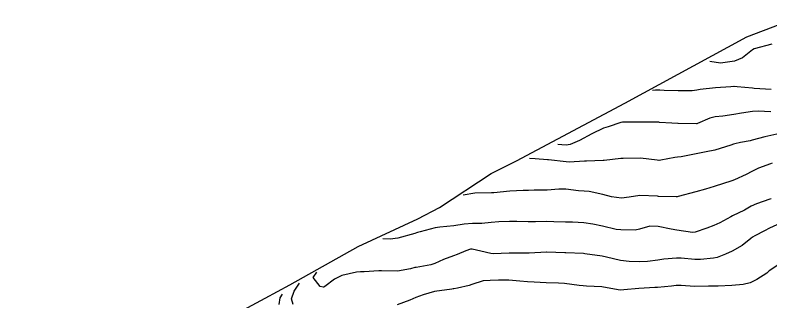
# Model space of a CAD drawing. Header units: metres. Extents: x 307586 to 320046, y 7427249 to 7434250.
# Drawn here: x 313630.8 to 313712.2, y 7433032.8 to 7433063.7 of the extents above; entities that cross this region are included whole.
import ezdxf

# ---------------------------------------------------------------- set-up
doc = ezdxf.new("R2010")
doc.units = ezdxf.units.M
doc.header["$MEASUREMENT"] = 0
for name, color, linetype in [('Area', 45, 'Continuous'), ('Curvas de Nivel 1m', 11, 'Continuous'), ('Curvas de Nivel 5m', 15, 'Continuous')]:
    doc.layers.add(name, color=color, linetype=linetype)

msp = doc.modelspace()

# ---------------------------------------------------------------- linework, layer by layer
at = {"layer": 'Area'}
msp.add_polyline3d([(313600.696, 7433011.885, 744.093), (313640, 7433023.405, 737.464), (313643.502, 7433025.1, 741.198), (313644.983, 7433026.019, 742.557), (313649.048, 7433028.383, 741.968), (313655.896, 7433032.23, 747.178), (313657.776, 7433033.256, 749.789), (313660.407, 7433034.676, 751.169), (313667.77, 7433038.794, 751.93), (313674.2, 7433041.786, 752.51), (313676.549, 7433042.983, 752.578), (313682.101, 7433046.641, 753.618), (313684.847, 7433048.014, 753.949), (313696.489, 7433054.223, 755.739), (313709.642, 7433061.354, 757.731), (313715.765, 7433063.681, 758.142)], dxfattribs=at)
at = {"layer": 'Curvas de Nivel 1m', "flags": 128}
for points, elevation in [([(313712.322, 7433060.573), (313710.407, 7433060.051), (313710.234, 7433059.961), (313709.181, 7433059.095), (313708.301, 7433058.741), (313706.795, 7433058.499), (313705.663, 7433058.69)], 758), ([(313712.26, 7433055.674), (313710.417, 7433055.803), (313710.262, 7433055.82), (313708.582, 7433055.977), (313708.263, 7433056.002), (313708.239, 7433056.005), (313707.903, 7433055.985), (313706.261, 7433055.866), (313704.613, 7433055.673), (313704.259, 7433055.609), (313703.753, 7433055.533), (313702.258, 7433055.527), (313700.742, 7433055.591), (313700.258, 7433055.628), (313699.791, 7433055.617), (313699.463, 7433055.56)], 757), ([(313712.236, 7433053.293), (313710.842, 7433053.349), (313710.236, 7433053.31), (313709.077, 7433053.129), (313708.233, 7433052.981), (313707.035, 7433052.802), (313706.23, 7433052.734), (313705.636, 7433052.609), (313704.317, 7433052.029), (313704.248, 7433052.005), (313704.222, 7433052), (313702.257, 7433052.025), (313702.222, 7433052.027), (313701.556, 7433052.067), (313700.224, 7433052.151), (313700.149, 7433052.156), (313698.224, 7433052.173), (313696.261, 7433052.167), (313696.05, 7433052.132), (313694.693, 7433051.668), (313694.213, 7433051.508), (313692.951, 7433050.916), (313691.623, 7433050.186), (313690.622, 7433049.762), (313690.188, 7433049.706), (313689.713, 7433049.73), (313689.283, 7433049.76)], 756), ([(313712.35, 7433047.758), (313712.169, 7433047.701), (313710.881, 7433047.234), (313710.156, 7433046.853), (313709.575, 7433046.543), (313708.311, 7433045.978), (313708.194, 7433045.927), (313708.142, 7433045.903), (313708.014, 7433045.854), (313706.135, 7433045.26), (313705.185, 7433044.967), (313704.129, 7433044.67), (313702.246, 7433044.18), (313702.124, 7433044.154), (313702.039, 7433044.146), (313700.124, 7433044.191), (313700.001, 7433044.204), (313698.125, 7433044.3), (313696.98, 7433044.117), (313696.122, 7433044.011), (313695.07, 7433044.141), (313694.125, 7433044.4), (313692.669, 7433044.713), (313692.129, 7433044.748), (313691.52, 7433044.795), (313690.13, 7433044.958), (313689.377, 7433044.961), (313688.129, 7433044.868), (313686.728, 7433044.84), (313686.129, 7433044.839), (313685.561, 7433044.824), (313684.128, 7433044.738), (313682.404, 7433044.574), (313682.126, 7433044.567), (313680.353, 7433044.546), (313679.093, 7433044.32)], 754), ([(313712.261, 7433043.938), (313712.122, 7433043.875), (313710.672, 7433043.399), (313710.115, 7433043.131), (313709.37, 7433042.707), (313708.104, 7433042.084), (313707.895, 7433041.983), (313706.731, 7433041.362), (313706.089, 7433041.056), (313705.342, 7433040.76), (313704.078, 7433040.338), (313703.794, 7433040.317), (313702.081, 7433040.567), (313701.475, 7433040.673), (313700.086, 7433040.938), (313699.201, 7433040.974), (313698.081, 7433040.66), (313697.616, 7433040.571), (313696.08, 7433040.581), (313695.574, 7433040.642), (313694.085, 7433040.982), (313693.057, 7433041.197), (313692.09, 7433041.334), (313690.875, 7433041.408), (313690.091, 7433041.404), (313688.85, 7433041.454), (313688.092, 7433041.495), (313686.862, 7433041.467), (313686.091, 7433041.46), (313684.87, 7433041.483), (313684.091, 7433041.489), (313682.933, 7433041.445), (313682.089, 7433041.366), (313681.11, 7433041.287), (313680.087, 7433041.28), (313679.199, 7433041.211), (313678.08, 7433041.039), (313676.582, 7433040.866), (313676.077, 7433040.789), (313674.455, 7433040.386), (313674.171, 7433040.29), (313674.072, 7433040.258), (313673.887, 7433040.208), (313672.066, 7433039.695), (313671.234, 7433039.597), (313670.433, 7433039.62)], 753), ([(313712.877, 7433041.142), (313712.085, 7433040.755), (313711.549, 7433040.477), (313710.507, 7433039.956), (313710.232, 7433039.798), (313710.07, 7433039.66), (313709.131, 7433038.901), (313708.056, 7433038.31), (313707.345, 7433037.991), (313706.427, 7433037.624), (313706.046, 7433037.545), (313704.66, 7433037.407), (313704.044, 7433037.413), (313702.556, 7433037.542), (313702.045, 7433037.551), (313700.696, 7433037.421), (313700.042, 7433037.319), (313698.945, 7433037.185), (313698.039, 7433037.163), (313696.975, 7433037.18), (313696.04, 7433037.296), (313694.54, 7433037.651), (313694.047, 7433037.754), (313692.206, 7433038.022), (313692.051, 7433038.037), (313690.127, 7433038.124), (313690.052, 7433038.128), (313688.09, 7433038.182), (313688.052, 7433038.186), (313686.205, 7433038.093), (313686.051, 7433038.091), (313684.223, 7433038.096), (313684.05, 7433038.092), (313682.317, 7433038.028), (313682.049, 7433038.053), (313680.988, 7433038.311), (313680.055, 7433038.522), (313679.865, 7433038.511), (313679.383, 7433038.327), (313678.44, 7433037.943), (313678.045, 7433037.806), (313676.977, 7433037.418), (313676.032, 7433036.967), (313675.592, 7433036.812), (313674.025, 7433036.547), (313673.891, 7433036.526), (313673.397, 7433036.399), (313672.02, 7433036.133), (313670.277, 7433036.18), (313670.02, 7433036.187), (313668.407, 7433036.068), (313668.019, 7433036.062), (313667.584, 7433036.032), (313666.015, 7433035.698), (313665.228, 7433035.28), (313664.203, 7433034.508), (313664.08, 7433034.431), (313664.001, 7433034.415), (313663.681, 7433034.515), (313662.946, 7433035.46), (313663.313, 7433036.05)], 752), ([(313713.091, 7433036.87), (313712.026, 7433036.167), (313711.911, 7433036.055), (313711.785, 7433035.942), (313710.725, 7433035.244), (313710.012, 7433034.895), (313709.255, 7433034.723), (313708.009, 7433034.615), (313706.537, 7433034.531), (313706.008, 7433034.526), (313705.506, 7433034.517), (313704.007, 7433034.485), (313702.569, 7433034.612), (313702.008, 7433034.613), (313701.522, 7433034.551), (313700.006, 7433034.391), (313699.71, 7433034.379), (313698.005, 7433034.287), (313696.381, 7433034.124), (313696.003, 7433034.101), (313695.765, 7433034.132), (313694.006, 7433034.465), (313692.379, 7433034.546), (313692.007, 7433034.554), (313691.591, 7433034.6), (313690.009, 7433034.819), (313689.351, 7433034.865), (313688.01, 7433034.903), (313686.73, 7433034.959), (313686.011, 7433035.01), (313685.186, 7433035.084), (313684.012, 7433035.169), (313682.896, 7433035.171), (313682.011, 7433035.158), (313681.226, 7433035.092), (313680.007, 7433034.699), (313679.725, 7433034.603), (313678.483, 7433034.335), (313678.085, 7433034.256), (313678.002, 7433034.241), (313677.877, 7433034.218), (313675.997, 7433033.957), (313674.767, 7433033.606), (313673.987, 7433033.308), (313673.345, 7433033.037), (313671.974, 7433032.516)], 751), ([(313660.779, 7433032.552), (313660.592, 7433033.163), (313660.891, 7433033.999), (313661.473, 7433034.85)], 751)]:
    msp.add_lwpolyline(points, dxfattribs=dict(at, elevation=elevation))
at = {"layer": 'Curvas de Nivel 5m', "flags": 128}
for points, elevation in [([(313713.173, 7433050.961), (313712.205, 7433050.72), (313711.567, 7433050.581), (313710.197, 7433050.222), (313709.987, 7433050.171), (313708.96, 7433049.972), (313708.333, 7433049.837), (313708.191, 7433049.796), (313707.905, 7433049.699), (313706.185, 7433049.172), (313705.24, 7433048.962), (313704.18, 7433048.762), (313702.552, 7433048.43), (313702.176, 7433048.39), (313701.873, 7433048.366), (313700.361, 7433048.078), (313700.206, 7433048.046), (313700.172, 7433048.048), (313699.974, 7433048.082), (313698.175, 7433048.301), (313696.319, 7433048.273), (313696.174, 7433048.261), (313696.054, 7433048.251), (313695.155, 7433048.14), (313694.284, 7433048.036), (313694.171, 7433048.03), (313692.369, 7433047.978), (313692.17, 7433047.971), (313690.484, 7433047.881), (313690.168, 7433047.894), (313688.268, 7433048.123), (313688.172, 7433048.132), (313686.851, 7433048.24), (313686.233, 7433048.28)], 755), ([(313659.278, 7433032.567), (313659.376, 7433033.262), (313659.643, 7433033.66)], 750)]:
    msp.add_lwpolyline(points, dxfattribs=dict(at, elevation=elevation))

doc.saveas('drawing.dxf')
